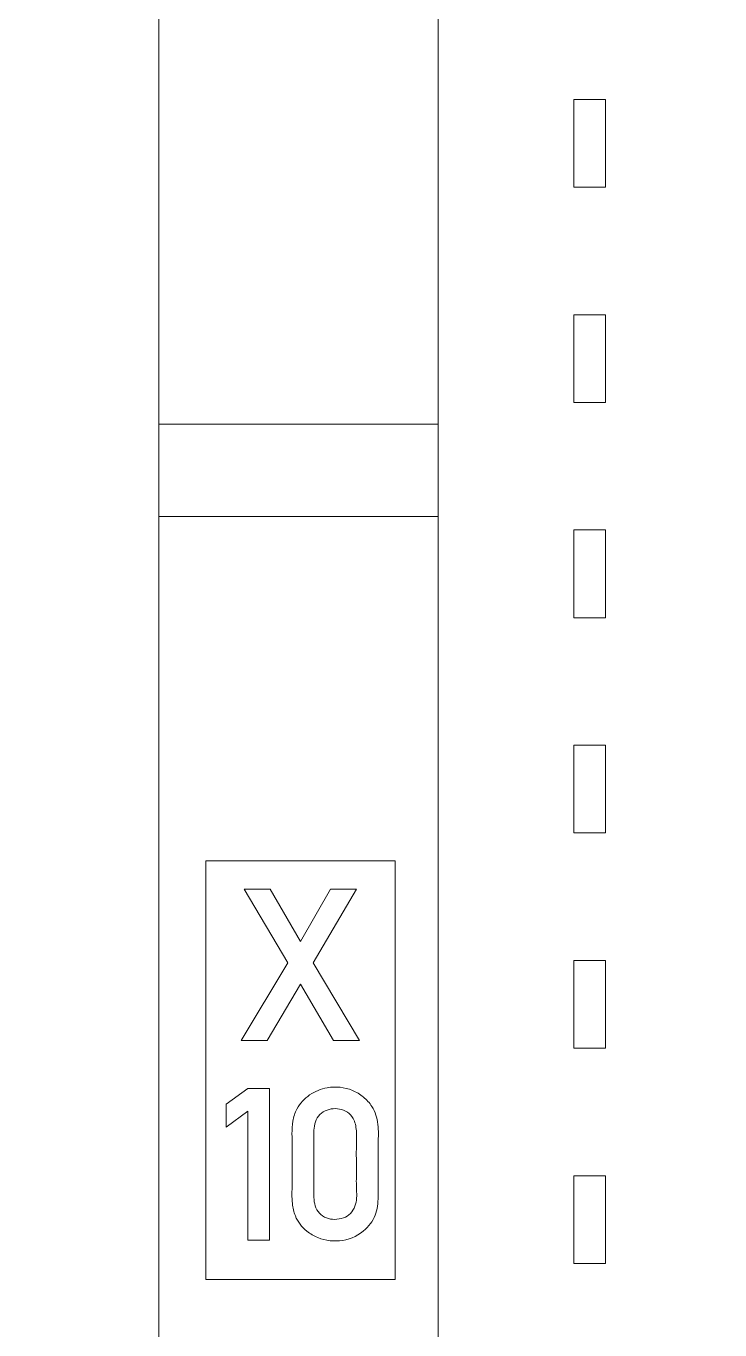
# Model space of a CAD drawing. Header units: millimetres. Extents: x 42151 to 59780, y 37376 to 44547.
# Drawn here: x 48041.19 to 48058.59, y 43254.98 to 43287.69 of the extents above; entities that cross this region are included whole.
import ezdxf

# ---------------------------------------------------------------- set-up
doc = ezdxf.new("R2010")
doc.units = ezdxf.units.MM
doc.set_wipeout_variables(frame=1)
doc.layers.add('000-PI-Oprema', color=30, linetype='Continuous', lineweight=5)
doc.layers.add('SI-ORMAR-Oprema', color=30, linetype='Continuous', lineweight=5)

# ---------------------------------------------------------------- blocks, each defined once
blk = doc.blocks.new('6ES7522-1BL01-0AB0')
at = {"layer": 'SI-ORMAR-Oprema', "linetype": 'Continuous'}
for p, q in [((-26.375, 40.02), (-26.375, 15.837)), ((-29.725, 38.929), (-29.725, 16.929)), ((-29.725, 16.929), (-29.725, 16.446)), ((-26.375, 16.929), (-29.725, 16.929)), ((-26.375, 16.446), (-29.725, 16.446)), ((-29.725, 16.446), (-29.725, 15.837)), ((-26.375, 15.837), (-29.725, 15.837)), ((-29.725, 15.837), (-29.725, 0.893))]:
    blk.add_line(p, q, dxfattribs=at)
blk.add_wipeout([(-17.4, 69.029), (17.4, 69.029), (17.4, -77.971), (-17.4, -77.971)]).dxf.layer = 'SI-ORMAR-Oprema'
for p, q in [((-3.5, 28.486), (-3.5, 49.229)), ((3.5, 49.229), (3.5, 28.486)), ((6.9, 36.629), (7.7, 36.629)), ((6.9, 34.429), (6.9, 36.629)), ((7.7, 36.629), (7.7, 34.429)), ((7.7, 34.429), (6.9, 34.429)), ((6.9, 31.229), (7.7, 31.229)), ((6.9, 29.029), (6.9, 31.229)), ((7.7, 31.229), (7.7, 29.029)), ((7.7, 29.029), (6.9, 29.029)), ((-3.5, 26.171), (-3.5, 28.486)), ((3.5, 28.486), (-3.5, 28.486)), ((3.5, 28.486), (3.5, 26.171)), ((-3.5, 26.171), (3.5, 26.171)), ((-3.5, -51.671), (-3.5, 26.171)), ((3.5, 26.171), (3.5, -51.671)), ((6.9, 25.829), (7.7, 25.829)), ((6.9, 23.629), (6.9, 25.829)), ((7.7, 25.829), (7.7, 23.629)), ((7.7, 23.629), (6.9, 23.629)), ((6.9, 18.229), (6.9, 20.429)), ((6.9, 20.429), (7.7, 20.429)), ((7.7, 20.429), (7.7, 18.229)), ((7.7, 18.229), (6.9, 18.229)), ((-2.325, 17.529), (-2.325, 7.029)), ((2.425, 17.529), (-2.325, 17.529)), ((2.425, 7.029), (2.425, 17.529)), ((-1.363, 16.823), (-0.711, 16.823)), ((-0.273, 14.973), (-1.363, 16.823)), ((-0.711, 16.823), (0.047, 15.507)), ((0.047, 15.507), (0.803, 16.823)), ((1.455, 16.823), (0.365, 14.973)), ((0.803, 16.823), (1.455, 16.823)), ((-1.436, 13.026), (-0.273, 14.973)), ((0.365, 14.973), (1.53, 13.026)), ((6.9, 15.029), (7.7, 15.029)), ((6.9, 12.829), (6.9, 15.029)), ((7.7, 15.029), (7.7, 12.829)), ((0.047, 14.439), (-0.787, 13.026)), ((0.879, 13.026), (0.047, 14.439)), ((-0.787, 13.026), (-1.436, 13.026)), ((1.53, 13.026), (0.879, 13.026)), ((7.7, 12.829), (6.9, 12.829)), ((-1.272, 11.823), (-1.814, 11.43)), ((-0.725, 11.823), (-1.272, 11.823)), ((-0.725, 8.018), (-0.725, 11.823)), ((-1.814, 11.43), (-1.814, 10.851)), ((-1.814, 10.851), (-1.272, 11.247)), ((-1.272, 11.247), (-1.272, 8.018)), ((6.9, 9.629), (7.7, 9.629)), ((6.9, 7.429), (6.9, 9.629)), ((7.7, 9.629), (7.7, 7.429)), ((-1.272, 8.018), (-0.725, 8.018)), ((7.7, 7.429), (6.9, 7.429)), ((-2.325, 7.029), (2.425, 7.029))]:
    blk.add_line(p, q, dxfattribs=at)
for points, knots in [([(0.719, 11.84), (0.561, 11.812), (0.261, 11.687), (-0.046, 11.365), (-0.187, 10.898), (-0.152, 10.47), (-0.166, 9.941), (-0.155, 9.464), (-0.176, 8.985), (-0.088, 8.564), (0.15, 8.258), (0.569, 8.01), (1.119, 7.95), (1.677, 8.218), (1.983, 8.684), (1.999, 9.225), (1.998, 9.806), (1.991, 10.389), (2.016, 10.921), (1.893, 11.342), (1.631, 11.618), (1.265, 11.842), (0.929, 11.878), (0.719, 11.84)], [0, 0, 0, 0, 0.046875, 0.09375, 0.125, 0.1875, 0.21875, 0.28125, 0.328125, 0.359375, 0.40625, 0.4375, 0.5, 0.5625, 0.609375, 0.65625, 0.71875, 0.78125, 0.828125, 0.875, 0.90625, 0.9375, 1, 1, 1, 1]), ([(1.029, 11.303), (0.959, 11.316), (0.745, 11.322), (0.476, 11.165), (0.37, 10.805), (0.388, 10.455), (0.381, 10.034), (0.385, 9.611), (0.377, 9.197), (0.392, 8.829), (0.647, 8.553), (0.946, 8.512), (1.303, 8.628), (1.486, 8.964), (1.439, 9.392), (1.459, 9.81), (1.439, 10.271), (1.473, 10.684), (1.406, 11.052), (1.232, 11.24), (1.098, 11.29), (1.029, 11.303)], [0, 0, 0, 0, 0.03125, 0.09375, 0.125, 0.1875, 0.25, 0.3125, 0.375, 0.4375, 0.46875, 0.53125, 0.5625, 0.625, 0.6875, 0.75, 0.8125, 0.890625, 0.9375, 0.96875, 1, 1, 1, 1])]:
    blk.add_open_spline(points, degree=3, knots=knots, dxfattribs=at)

msp = doc.modelspace()

# ---------------------------------------------------------------- block references
at = {"layer": '000-PI-Oprema', "ltscale": 0.25}
msp.add_blockref('6ES7522-1BL01-0AB0', (48082.827, 43249.218), dxfattribs=at)

# ---------------------------------------------------------------- next in the draw order: block references
msp.add_blockref('6ES7522-1BL01-0AB0', (48048.027, 43249.218), dxfattribs=at)

doc.saveas('drawing.dxf')
